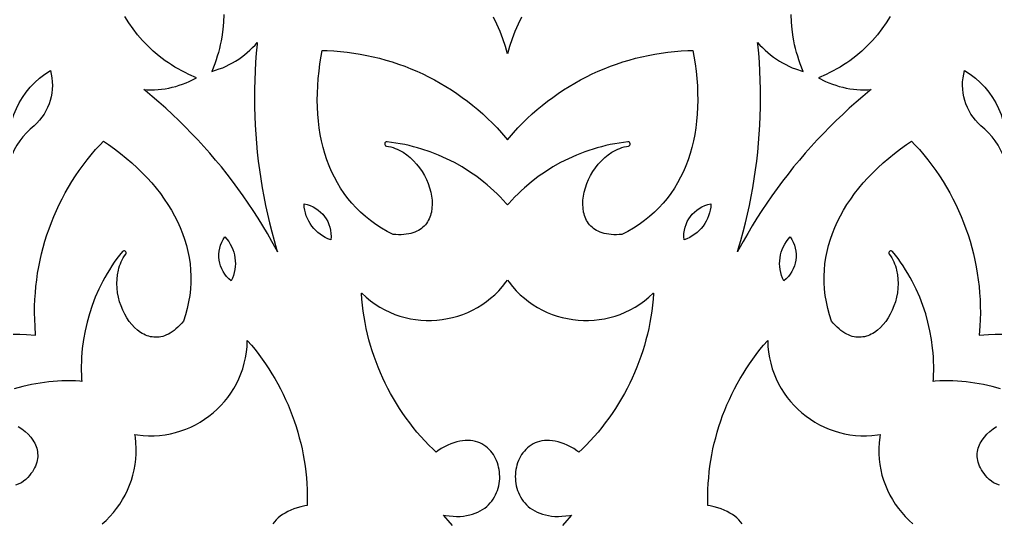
# Model space of a CAD drawing. Extents: x -1917 to -261, y -485 to 605.
# Drawn here: x -1382.7 to -1255.5, y 97.2 to 162.7 of the extents above; entities that cross this region are included whole.
import ezdxf

# ---------------------------------------------------------------- set-up
doc = ezdxf.new("R2010")
doc.units = 0
doc.layers.add('LAYER_1', color=18, linetype='CONTINUOUS')

msp = doc.modelspace()

# ---------------------------------------------------------------- linework, layer by layer
at = {"layer": 'LAYER_1'}
for points in [[(-1356.08, 163.4), (-1356.12, 162.42), (-1356.2, 161.43), (-1356.34, 160.44), (-1356.43, 159.95), (-1356.53, 159.45), (-1356.65, 158.96), (-1356.78, 158.46), (-1356.92, 157.97), (-1357.08, 157.48), (-1357.25, 156.99), (-1357.65, 155.96), (-1356.66, 156.3), (-1356.21, 156.47), (-1355.78, 156.66), (-1355.36, 156.87), (-1354.94, 157.09), (-1354.54, 157.33), (-1354.14, 157.59), (-1353.76, 157.86), (-1353.39, 158.14), (-1353.02, 158.44), (-1352.67, 158.75), (-1352.34, 159.08), (-1352.01, 159.42), (-1351.71, 159.76), (-1351.74, 159.53), (-1351.85, 158.36), (-1351.93, 157.18), (-1352, 156.01), (-1352.05, 154.83), (-1352.08, 153.66), (-1352.09, 152.48), (-1352.08, 151.31), (-1352.04, 150.14), (-1351.99, 148.97), (-1351.92, 147.8), (-1351.83, 146.63), (-1351.72, 145.46), (-1351.59, 144.3), (-1351.44, 143.14), (-1351.26, 141.98), (-1351.07, 140.82), (-1350.86, 139.67), (-1350.63, 138.52), (-1350.38, 137.38), (-1350.12, 136.24), (-1349.83, 135.1), (-1349.52, 133.97), (-1349.19, 132.84), (-1349.08, 132.47), (-1349.26, 132.82), (-1349.82, 133.84), (-1350.4, 134.86), (-1351, 135.87), (-1351.62, 136.87), (-1352.25, 137.85), (-1352.9, 138.83), (-1353.57, 139.79), (-1354.25, 140.74), (-1354.95, 141.68), (-1355.66, 142.61), (-1356.39, 143.53), (-1357.14, 144.43), (-1357.9, 145.32), (-1358.68, 146.2), (-1359.47, 147.06), (-1360.27, 147.91), (-1361.1, 148.75), (-1361.93, 149.58), (-1362.78, 150.39), (-1363.65, 151.18), (-1364.53, 151.97), (-1365.42, 152.73), (-1366.33, 153.49), (-1366.51, 153.63), (-1366.05, 153.6), (-1365.58, 153.59), (-1365.11, 153.6), (-1364.64, 153.63), (-1364.18, 153.67), (-1363.71, 153.73), (-1363.25, 153.81), (-1362.79, 153.91), (-1362.34, 154.03), (-1361.89, 154.17), (-1361.44, 154.32), (-1361, 154.49), (-1360.57, 154.68), (-1359.62, 155.14), (-1360.63, 155.59), (-1361.1, 155.82), (-1361.56, 156.05), (-1362.01, 156.3), (-1362.45, 156.55), (-1362.88, 156.82), (-1363.3, 157.1), (-1363.71, 157.38), (-1364.51, 157.99), (-1365.27, 158.62), (-1365.99, 159.3), (-1366.67, 160), (-1367.31, 160.74), (-1367.9, 161.51), (-1368.46, 162.3), (-1368.97, 163.12)], [(-1317.29, 163.05), (-1317.73, 162.13), (-1318.14, 161.19), (-1318.51, 160.22), (-1318.84, 159.24), (-1319.11, 158.29), (-1319.39, 159.24), (-1319.72, 160.22), (-1320.09, 161.19), (-1320.5, 162.13), (-1320.94, 163.05)], [(-1269.25, 163.12), (-1269.77, 162.3), (-1270.32, 161.51), (-1270.92, 160.74), (-1271.56, 160), (-1272.24, 159.3), (-1272.96, 158.62), (-1273.71, 157.99), (-1274.51, 157.38), (-1274.92, 157.1), (-1275.35, 156.82), (-1275.78, 156.55), (-1276.22, 156.3), (-1276.67, 156.05), (-1277.13, 155.82), (-1277.6, 155.59), (-1278.61, 155.14), (-1277.66, 154.68), (-1277.23, 154.49), (-1276.79, 154.32), (-1276.34, 154.17), (-1275.89, 154.03), (-1275.44, 153.91), (-1274.98, 153.81), (-1274.51, 153.73), (-1274.05, 153.67), (-1273.58, 153.63), (-1273.11, 153.6), (-1272.64, 153.59), (-1272.17, 153.6), (-1271.72, 153.63), (-1271.9, 153.49), (-1272.81, 152.73), (-1273.7, 151.97), (-1274.58, 151.18), (-1275.44, 150.39), (-1276.29, 149.58), (-1277.13, 148.75), (-1277.95, 147.91), (-1278.76, 147.06), (-1279.55, 146.2), (-1280.33, 145.32), (-1281.09, 144.43), (-1281.83, 143.53), (-1282.56, 142.61), (-1283.28, 141.68), (-1283.98, 140.74), (-1284.66, 139.79), (-1285.32, 138.83), (-1285.97, 137.85), (-1286.61, 136.87), (-1287.22, 135.87), (-1287.82, 134.86), (-1288.41, 133.84), (-1288.97, 132.82), (-1289.15, 132.47), (-1289.04, 132.84), (-1288.71, 133.97), (-1288.4, 135.1), (-1288.11, 136.24), (-1287.84, 137.38), (-1287.59, 138.52), (-1287.36, 139.67), (-1287.15, 140.82), (-1286.96, 141.98), (-1286.79, 143.14), (-1286.64, 144.3), (-1286.51, 145.46), (-1286.4, 146.63), (-1286.31, 147.8), (-1286.23, 148.97), (-1286.18, 150.14), (-1286.15, 151.31), (-1286.14, 152.48), (-1286.15, 153.66), (-1286.18, 154.83), (-1286.22, 156.01), (-1286.29, 157.18), (-1286.38, 158.36), (-1286.49, 159.53), (-1286.52, 159.76), (-1286.22, 159.42), (-1285.89, 159.08), (-1285.55, 158.75), (-1285.2, 158.44), (-1284.84, 158.14), (-1284.47, 157.86), (-1284.08, 157.59), (-1283.69, 157.33), (-1283.28, 157.09), (-1282.87, 156.87), (-1282.45, 156.66), (-1282.01, 156.47), (-1281.57, 156.3), (-1280.58, 155.96), (-1280.97, 156.99), (-1281.15, 157.48), (-1281.3, 157.97), (-1281.45, 158.46), (-1281.58, 158.96), (-1281.7, 159.45), (-1281.8, 159.95), (-1281.89, 160.44), (-1282.03, 161.43), (-1282.11, 162.42), (-1282.14, 163.4)], [(-1326.28, 96.81), (-1326.85, 97.49), (-1327.44, 98.15), (-1327.45, 98.16), (-1327.21, 98.12), (-1326.7, 98.06), (-1326.21, 98.02), (-1325.74, 98), (-1325.29, 98.01), (-1324.85, 98.05), (-1324.44, 98.11), (-1324.04, 98.19), (-1323.67, 98.29), (-1323.31, 98.41), (-1322.98, 98.56), (-1322.66, 98.72), (-1322.36, 98.89), (-1322.08, 99.09), (-1321.82, 99.3), (-1321.58, 99.52), (-1321.36, 99.76), (-1321.15, 100.01), (-1320.97, 100.27), (-1320.8, 100.54), (-1320.66, 100.81), (-1320.53, 101.1), (-1320.42, 101.39), (-1320.33, 101.69), (-1320.25, 101.99), (-1320.2, 102.29), (-1320.16, 102.59), (-1320.13, 102.9), (-1320.13, 103.21), (-1320.14, 103.51), (-1320.16, 103.81), (-1320.21, 104.11), (-1320.27, 104.41), (-1320.34, 104.7), (-1320.43, 104.99), (-1320.54, 105.27), (-1320.66, 105.54), (-1320.8, 105.8), (-1320.95, 106.05), (-1321.12, 106.29), (-1321.3, 106.52), (-1321.5, 106.74), (-1321.72, 106.94), (-1321.95, 107.12), (-1322.19, 107.29), (-1322.45, 107.44), (-1322.72, 107.58), (-1323, 107.69), (-1323.3, 107.78), (-1323.61, 107.84), (-1323.93, 107.89), (-1324.26, 107.91), (-1324.61, 107.9), (-1324.97, 107.87), (-1325.33, 107.81), (-1325.71, 107.72), (-1326.09, 107.6), (-1326.49, 107.45), (-1326.9, 107.28), (-1327.31, 107.07), (-1327.74, 106.83), (-1328.17, 106.55), (-1328.42, 106.37), (-1328.82, 106.75), (-1329.37, 107.3), (-1329.9, 107.85), (-1330.41, 108.42), (-1330.91, 109), (-1331.39, 109.59), (-1331.86, 110.19), (-1332.31, 110.8), (-1332.75, 111.42), (-1333.17, 112.05), (-1333.58, 112.7), (-1333.97, 113.35), (-1334.34, 114), (-1334.7, 114.67), (-1335.04, 115.35), (-1335.36, 116.03), (-1335.67, 116.73), (-1335.96, 117.43), (-1336.23, 118.13), (-1336.49, 118.85), (-1336.73, 119.57), (-1336.95, 120.29), (-1337.16, 121.02), (-1337.34, 121.76), (-1337.51, 122.5), (-1337.66, 123.25), (-1337.79, 124), (-1337.91, 124.76), (-1338, 125.52), (-1338.08, 126.29), (-1338.13, 127.05), (-1338.14, 127.11), (-1338.11, 127.08), (-1337.54, 126.56), (-1336.96, 126.09), (-1336.36, 125.66), (-1335.74, 125.26), (-1335.11, 124.91), (-1334.46, 124.6), (-1333.8, 124.33), (-1333.13, 124.1), (-1332.45, 123.91), (-1331.77, 123.76), (-1331.08, 123.65), (-1330.39, 123.57), (-1329.69, 123.54), (-1329, 123.54), (-1328.31, 123.58), (-1327.62, 123.66), (-1326.93, 123.77), (-1326.26, 123.92), (-1325.59, 124.11), (-1324.93, 124.33), (-1324.29, 124.59), (-1323.66, 124.89), (-1323.04, 125.22), (-1322.44, 125.59), (-1321.86, 125.99), (-1321.31, 126.42), (-1320.77, 126.89), (-1320.26, 127.4), (-1319.77, 127.94), (-1319.32, 128.51), (-1319.11, 128.79), (-1318.91, 128.51), (-1318.45, 127.94), (-1317.97, 127.4), (-1317.46, 126.89), (-1316.92, 126.42), (-1316.36, 125.99), (-1315.78, 125.59), (-1315.19, 125.22), (-1314.57, 124.89), (-1313.94, 124.59), (-1313.29, 124.33), (-1312.64, 124.11), (-1311.97, 123.92), (-1311.29, 123.77), (-1310.61, 123.66), (-1309.92, 123.58), (-1309.23, 123.54), (-1308.54, 123.54), (-1307.84, 123.57), (-1307.15, 123.65), (-1306.46, 123.76), (-1305.77, 123.91), (-1305.1, 124.1), (-1304.43, 124.33), (-1303.77, 124.6), (-1303.12, 124.91), (-1302.48, 125.26), (-1301.87, 125.66), (-1301.27, 126.09), (-1300.68, 126.56), (-1300.12, 127.08), (-1300.09, 127.11), (-1300.09, 127.05), (-1300.15, 126.29), (-1300.23, 125.52), (-1300.32, 124.76), (-1300.44, 124), (-1300.57, 123.25), (-1300.72, 122.5), (-1300.89, 121.76), (-1301.07, 121.02), (-1301.28, 120.29), (-1301.5, 119.57), (-1301.74, 118.85), (-1301.99, 118.13), (-1302.27, 117.43), (-1302.56, 116.73), (-1302.86, 116.03), (-1303.19, 115.35), (-1303.53, 114.67), (-1303.89, 114), (-1304.26, 113.35), (-1304.65, 112.7), (-1305.06, 112.05), (-1305.48, 111.42), (-1305.91, 110.8), (-1306.37, 110.19), (-1306.84, 109.59), (-1307.32, 109), (-1307.82, 108.42), (-1308.33, 107.85), (-1308.86, 107.3), (-1309.4, 106.75), (-1309.8, 106.37), (-1310.06, 106.55), (-1310.49, 106.83), (-1310.92, 107.07), (-1311.33, 107.28), (-1311.74, 107.45), (-1312.13, 107.6), (-1312.52, 107.72), (-1312.9, 107.81), (-1313.26, 107.87), (-1313.62, 107.9), (-1313.96, 107.91), (-1314.3, 107.89), (-1314.62, 107.84), (-1314.93, 107.78), (-1315.23, 107.69), (-1315.51, 107.58), (-1315.78, 107.44), (-1316.04, 107.29), (-1316.28, 107.12), (-1316.51, 106.94), (-1316.72, 106.74), (-1316.92, 106.52), (-1317.11, 106.29), (-1317.27, 106.05), (-1317.43, 105.8), (-1317.57, 105.54), (-1317.69, 105.27), (-1317.79, 104.99), (-1317.89, 104.7), (-1317.96, 104.41), (-1318.02, 104.11), (-1318.06, 103.81), (-1318.09, 103.51), (-1318.1, 103.21), (-1318.09, 102.9), (-1318.07, 102.59), (-1318.03, 102.29), (-1317.97, 101.99), (-1317.9, 101.69), (-1317.81, 101.39), (-1317.7, 101.1), (-1317.57, 100.81), (-1317.42, 100.54), (-1317.26, 100.27), (-1317.07, 100.01), (-1316.87, 99.76), (-1316.65, 99.52), (-1316.41, 99.3), (-1316.15, 99.09), (-1315.87, 98.89), (-1315.57, 98.72), (-1315.25, 98.56), (-1314.92, 98.41), (-1314.56, 98.29), (-1314.18, 98.19), (-1313.79, 98.11), (-1313.37, 98.05), (-1312.94, 98.01), (-1312.49, 98), (-1312.02, 98.02), (-1311.53, 98.06), (-1311.01, 98.12), (-1310.78, 98.16), (-1310.79, 98.15), (-1311.37, 97.49), (-1311.94, 96.81)], [(-1371.94, 97.02), (-1371.42, 97.49), (-1370.93, 97.98), (-1370.47, 98.5), (-1370.04, 99.04), (-1369.64, 99.6), (-1369.27, 100.19), (-1368.93, 100.79), (-1368.62, 101.42), (-1368.35, 102.06), (-1368.11, 102.71), (-1367.91, 103.38), (-1367.75, 104.06), (-1367.62, 104.76), (-1367.54, 105.46), (-1367.49, 106.17), (-1367.48, 106.89), (-1367.52, 107.61), (-1367.6, 108.34), (-1367.66, 108.68), (-1367.32, 108.63), (-1366.59, 108.55), (-1365.87, 108.51), (-1365.15, 108.51), (-1364.44, 108.56), (-1363.73, 108.65), (-1363.04, 108.77), (-1362.36, 108.94), (-1361.69, 109.14), (-1361.03, 109.37), (-1360.39, 109.65), (-1359.77, 109.95), (-1359.16, 110.29), (-1358.58, 110.66), (-1358.02, 111.06), (-1357.47, 111.5), (-1356.96, 111.96), (-1356.46, 112.45), (-1356, 112.96), (-1355.56, 113.51), (-1355.15, 114.07), (-1354.78, 114.67), (-1354.43, 115.28), (-1354.12, 115.92), (-1353.85, 116.57), (-1353.61, 117.25), (-1353.41, 117.95), (-1353.25, 118.66), (-1353.13, 119.39), (-1353.05, 120.14), (-1353.02, 120.9), (-1353.02, 120.94), (-1352.98, 120.9), (-1352.48, 120.32), (-1351.99, 119.73), (-1351.52, 119.12), (-1351.07, 118.51), (-1350.63, 117.88), (-1350.21, 117.24), (-1349.8, 116.6), (-1349.41, 115.95), (-1349.04, 115.29), (-1348.68, 114.62), (-1348.34, 113.94), (-1348.02, 113.25), (-1347.71, 112.56), (-1347.42, 111.86), (-1347.15, 111.15), (-1346.89, 110.44), (-1346.66, 109.72), (-1346.44, 108.99), (-1346.24, 108.26), (-1346.05, 107.53), (-1345.88, 106.79), (-1345.74, 106.04), (-1345.61, 105.3), (-1345.49, 104.54), (-1345.4, 103.79), (-1345.32, 103.03), (-1345.27, 102.27), (-1345.23, 101.5), (-1345.21, 100.74), (-1345.21, 99.97), (-1345.22, 99.42), (-1345.53, 99.36), (-1346.03, 99.25), (-1346.5, 99.12), (-1346.94, 98.97), (-1347.35, 98.81), (-1347.74, 98.63), (-1348.09, 98.44), (-1348.42, 98.24), (-1348.72, 98.02), (-1349, 97.8), (-1349.25, 97.56), (-1349.47, 97.31), (-1349.67, 97.05)], [(-1288.56, 97.05), (-1288.76, 97.31), (-1288.98, 97.56), (-1289.23, 97.8), (-1289.5, 98.02), (-1289.8, 98.24), (-1290.13, 98.44), (-1290.49, 98.63), (-1290.87, 98.81), (-1291.28, 98.97), (-1291.73, 99.12), (-1292.2, 99.25), (-1292.7, 99.36), (-1293, 99.42), (-1293.02, 99.97), (-1293.02, 100.74), (-1293, 101.5), (-1292.96, 102.27), (-1292.9, 103.03), (-1292.83, 103.79), (-1292.73, 104.54), (-1292.62, 105.3), (-1292.49, 106.04), (-1292.34, 106.79), (-1292.18, 107.53), (-1291.99, 108.26), (-1291.79, 108.99), (-1291.57, 109.72), (-1291.33, 110.44), (-1291.08, 111.15), (-1290.81, 111.86), (-1290.52, 112.56), (-1290.21, 113.25), (-1289.89, 113.94), (-1289.55, 114.62), (-1289.19, 115.29), (-1288.82, 115.95), (-1288.43, 116.6), (-1288.02, 117.24), (-1287.6, 117.88), (-1287.16, 118.51), (-1286.71, 119.12), (-1286.24, 119.73), (-1285.75, 120.32), (-1285.25, 120.9), (-1285.21, 120.94), (-1285.21, 120.9), (-1285.18, 120.14), (-1285.1, 119.39), (-1284.98, 118.66), (-1284.82, 117.95), (-1284.62, 117.25), (-1284.38, 116.57), (-1284.11, 115.92), (-1283.8, 115.28), (-1283.45, 114.67), (-1283.07, 114.07), (-1282.67, 113.51), (-1282.23, 112.96), (-1281.76, 112.45), (-1281.27, 111.96), (-1280.75, 111.5), (-1280.21, 111.06), (-1279.65, 110.66), (-1279.06, 110.29), (-1278.46, 109.95), (-1277.83, 109.65), (-1277.19, 109.37), (-1276.54, 109.14), (-1275.87, 108.94), (-1275.19, 108.77), (-1274.49, 108.65), (-1273.79, 108.56), (-1273.08, 108.51), (-1272.36, 108.51), (-1271.64, 108.55), (-1270.91, 108.63), (-1270.57, 108.68), (-1270.62, 108.34), (-1270.71, 107.61), (-1270.74, 106.89), (-1270.74, 106.17), (-1270.69, 105.46), (-1270.61, 104.76), (-1270.48, 104.06), (-1270.32, 103.38), (-1270.11, 102.71), (-1269.88, 102.06), (-1269.61, 101.42), (-1269.3, 100.79), (-1268.96, 100.19), (-1268.59, 99.6), (-1268.19, 99.04), (-1267.75, 98.5), (-1267.29, 97.98), (-1266.8, 97.49), (-1266.29, 97.02)], [(-1382.85, 109.73), (-1382.39, 109.42), (-1381.97, 109.08), (-1381.58, 108.72), (-1381.24, 108.34), (-1380.95, 107.94), (-1380.82, 107.74), (-1380.71, 107.53), (-1380.61, 107.32), (-1380.52, 107.11), (-1380.45, 106.89), (-1380.39, 106.67), (-1380.35, 106.44), (-1380.33, 106.22), (-1380.31, 105.99), (-1380.32, 105.76), (-1380.34, 105.53), (-1380.38, 105.29), (-1380.44, 105.05), (-1380.52, 104.81), (-1380.61, 104.57), (-1380.73, 104.33), (-1380.86, 104.08), (-1381.02, 103.83), (-1381.2, 103.58), (-1381.41, 103.33), (-1381.63, 103.08), (-1381.88, 102.83), (-1382.16, 102.58), (-1382.42, 102.36), (-1383.23, 102.09)], [(-1255, 102.09), (-1255.81, 102.36), (-1256.07, 102.58), (-1256.35, 102.83), (-1256.6, 103.08), (-1256.82, 103.33), (-1257.02, 103.58), (-1257.2, 103.83), (-1257.36, 104.08), (-1257.5, 104.33), (-1257.61, 104.57), (-1257.71, 104.81), (-1257.79, 105.05), (-1257.84, 105.29), (-1257.88, 105.53), (-1257.91, 105.76), (-1257.91, 105.99), (-1257.9, 106.22), (-1257.88, 106.44), (-1257.83, 106.67), (-1257.78, 106.89), (-1257.7, 107.11), (-1257.62, 107.32), (-1257.52, 107.53), (-1257.4, 107.74), (-1257.28, 107.94), (-1256.98, 108.34), (-1256.64, 108.72), (-1256.26, 109.08), (-1255.84, 109.42), (-1255.38, 109.73)]]:
    msp.add_lwpolyline(points, dxfattribs=at)
for points in [[(-1294.84, 157.95), (-1294.68, 156.98), (-1294.55, 156.01), (-1294.45, 155.05), (-1294.38, 154.1), (-1294.34, 153.16), (-1294.33, 152.23), (-1294.35, 151.31), (-1294.4, 150.41), (-1294.47, 149.51), (-1294.58, 148.63), (-1294.72, 147.77), (-1294.89, 146.92), (-1295.09, 146.08), (-1295.32, 145.27), (-1295.58, 144.47), (-1295.87, 143.69), (-1296.2, 142.93), (-1296.56, 142.19), (-1296.95, 141.47), (-1297.37, 140.77), (-1297.82, 140.09), (-1298.31, 139.44), (-1298.83, 138.81), (-1299.39, 138.21), (-1299.98, 137.63), (-1300.6, 137.08), (-1301.26, 136.55), (-1301.95, 136.05), (-1302.68, 135.58), (-1303.44, 135.14), (-1304.2, 134.75), (-1304.55, 134.72), (-1304.92, 134.71), (-1305.27, 134.71), (-1305.61, 134.73), (-1305.93, 134.76), (-1306.23, 134.81), (-1306.52, 134.87), (-1306.79, 134.95), (-1307.05, 135.04), (-1307.29, 135.15), (-1307.51, 135.26), (-1307.72, 135.39), (-1307.91, 135.53), (-1308.09, 135.68), (-1308.26, 135.84), (-1308.41, 136), (-1308.55, 136.18), (-1308.68, 136.37), (-1308.8, 136.57), (-1308.9, 136.77), (-1308.99, 136.98), (-1309.07, 137.21), (-1309.14, 137.43), (-1309.19, 137.66), (-1309.27, 138.16), (-1309.3, 138.67), (-1309.28, 139.19), (-1309.22, 139.73), (-1309.11, 140.27), (-1308.97, 140.82), (-1308.78, 141.36), (-1308.55, 141.9), (-1308.29, 142.43), (-1307.98, 142.94), (-1307.65, 143.44), (-1307.28, 143.9), (-1306.88, 144.34), (-1306.45, 144.75), (-1305.99, 145.12), (-1305.51, 145.44), (-1305.26, 145.59), (-1305, 145.72), (-1304.74, 145.85), (-1304.47, 145.96), (-1304.2, 146.05), (-1303.92, 146.14), (-1303.63, 146.2), (-1303.34, 146.26, 0.968464), (-1303.42, 146.8), (-1304, 146.73), (-1304.57, 146.64), (-1305.15, 146.55), (-1305.72, 146.44), (-1306.28, 146.31), (-1306.85, 146.17), (-1307.41, 146.02), (-1307.96, 145.86), (-1308.51, 145.68), (-1309.05, 145.49), (-1310.12, 145.08), (-1311.17, 144.61), (-1312.2, 144.1), (-1313.2, 143.53), (-1314.17, 142.92), (-1315.11, 142.27), (-1316.02, 141.57), (-1316.9, 140.83), (-1317.33, 140.44), (-1317.74, 140.04), (-1318.15, 139.63), (-1318.55, 139.21), (-1318.94, 138.78), (-1319.11, 138.58), (-1319.29, 138.78), (-1319.68, 139.21), (-1320.07, 139.63), (-1320.48, 140.04), (-1320.9, 140.44), (-1321.33, 140.83), (-1321.76, 141.2), (-1322.21, 141.57), (-1323.12, 142.27), (-1324.06, 142.92), (-1325.03, 143.53), (-1326.03, 144.1), (-1327.05, 144.61), (-1328.1, 145.08), (-1329.18, 145.49), (-1330.27, 145.86), (-1330.82, 146.02), (-1331.38, 146.17), (-1331.94, 146.31), (-1332.51, 146.44), (-1333.08, 146.55), (-1333.65, 146.64), (-1334.23, 146.73), (-1334.81, 146.8, 0.968464), (-1334.89, 146.26), (-1334.6, 146.2), (-1334.31, 146.14), (-1334.03, 146.05), (-1333.76, 145.96), (-1333.49, 145.85), (-1333.23, 145.72), (-1332.97, 145.59), (-1332.72, 145.44), (-1332.23, 145.12), (-1331.78, 144.75), (-1331.35, 144.34), (-1330.95, 143.9), (-1330.58, 143.44), (-1330.24, 142.94), (-1329.94, 142.43), (-1329.68, 141.9), (-1329.45, 141.36), (-1329.26, 140.82), (-1329.11, 140.27), (-1329.01, 139.73), (-1328.95, 139.19), (-1328.93, 138.67), (-1328.96, 138.16), (-1329.03, 137.66), (-1329.09, 137.43), (-1329.16, 137.21), (-1329.23, 136.98), (-1329.33, 136.77), (-1329.43, 136.57), (-1329.54, 136.37), (-1329.67, 136.18), (-1329.81, 136), (-1329.97, 135.84), (-1330.13, 135.68), (-1330.31, 135.53), (-1330.51, 135.39), (-1330.72, 135.26), (-1330.94, 135.15), (-1331.18, 135.04), (-1331.43, 134.95), (-1331.71, 134.87), (-1331.99, 134.81), (-1332.3, 134.76), (-1332.62, 134.73), (-1332.95, 134.71), (-1333.31, 134.71), (-1333.68, 134.72), (-1334.02, 134.75), (-1334.78, 135.14), (-1335.55, 135.58), (-1336.27, 136.05), (-1336.97, 136.55), (-1337.63, 137.08), (-1338.25, 137.63), (-1338.84, 138.21), (-1339.39, 138.81), (-1339.92, 139.44), (-1340.4, 140.09), (-1340.86, 140.77), (-1341.28, 141.47), (-1341.67, 142.19), (-1342.03, 142.93), (-1342.35, 143.69), (-1342.65, 144.47), (-1342.91, 145.27), (-1343.14, 146.08), (-1343.34, 146.92), (-1343.51, 147.77), (-1343.65, 148.63), (-1343.75, 149.51), (-1343.83, 150.41), (-1343.88, 151.31), (-1343.9, 152.23), (-1343.89, 153.16), (-1343.84, 154.1), (-1343.77, 155.05), (-1343.67, 156.01), (-1343.55, 156.98), (-1343.39, 157.95), (-1343.25, 158.71), (-1342.6, 158.69), (-1341.73, 158.65), (-1340.87, 158.58), (-1340.01, 158.49), (-1339.15, 158.37), (-1338.3, 158.23), (-1337.45, 158.07), (-1336.61, 157.89), (-1335.78, 157.69), (-1334.95, 157.46), (-1334.13, 157.21), (-1333.32, 156.94), (-1332.51, 156.65), (-1331.72, 156.34), (-1330.93, 156), (-1330.15, 155.65), (-1329.39, 155.27), (-1328.63, 154.88), (-1327.88, 154.46), (-1327.15, 154.03), (-1326.42, 153.57), (-1325.71, 153.1), (-1325.01, 152.6), (-1324.32, 152.09), (-1323.64, 151.56), (-1322.98, 151.01), (-1322.33, 150.44), (-1321.7, 149.85), (-1321.08, 149.24), (-1320.48, 148.62), (-1319.89, 147.97), (-1319.11, 147.07), (-1318.33, 147.97), (-1317.75, 148.62), (-1317.14, 149.24), (-1316.53, 149.85), (-1315.89, 150.44), (-1315.25, 151.01), (-1314.58, 151.56), (-1313.91, 152.09), (-1313.22, 152.6), (-1312.52, 153.1), (-1311.81, 153.57), (-1311.08, 154.03), (-1310.35, 154.46), (-1309.6, 154.88), (-1308.84, 155.27), (-1308.07, 155.65), (-1307.3, 156), (-1306.51, 156.34), (-1305.71, 156.65), (-1304.91, 156.94), (-1304.1, 157.21), (-1303.28, 157.46), (-1302.45, 157.69), (-1301.62, 157.89), (-1300.78, 158.07), (-1299.93, 158.23), (-1299.08, 158.37), (-1298.22, 158.49), (-1297.36, 158.58), (-1296.49, 158.65), (-1295.62, 158.69), (-1294.98, 158.71)], [(-1378.67, 156.12, -0.28687), (-1380.79, 148.91, 0.141794), (-1383.91, 144.52, -0.312542)], [(-1259.56, 156.12, -0.312588), (-1254.32, 144.52, 0.141792), (-1257.44, 148.91, -0.287102)], [(-1345.62, 138.71, -0.400535), (-1342.13, 134.05, -0.313022)], [(-1292.61, 138.71, -0.313022), (-1296.1, 134.05, -0.400535)], [(-1355.93, 134.44, -0.313022), (-1355.11, 128.68, -0.400535)], [(-1282.29, 134.44, -0.400535), (-1283.12, 128.68, -0.313022)]]:
    msp.add_lwpolyline(points, format="xyb", close=True, dxfattribs=at)
for points in [[(-1383.51, 121.75), (-1382.64, 121.73), (-1381.77, 121.7), (-1380.59, 121.61), (-1380.67, 122.8), (-1380.71, 123.67), (-1380.73, 124.54), (-1380.72, 125.4), (-1380.69, 126.27), (-1380.63, 127.13), (-1380.55, 127.98), (-1380.45, 128.84), (-1380.33, 129.69), (-1380.18, 130.53), (-1380.02, 131.37), (-1379.82, 132.21), (-1379.61, 133.04), (-1379.38, 133.86), (-1379.12, 134.67), (-1378.84, 135.48), (-1378.54, 136.28), (-1378.22, 137.07), (-1377.88, 137.86), (-1377.52, 138.63), (-1377.14, 139.4), (-1376.73, 140.15), (-1376.31, 140.9), (-1375.86, 141.63), (-1375.4, 142.36), (-1374.91, 143.07), (-1374.41, 143.77), (-1373.88, 144.45), (-1373.34, 145.13), (-1372.78, 145.79), (-1372.19, 146.43), (-1371.75, 146.9), (-1371.11, 146.47), (-1370.31, 145.89), (-1369.54, 145.3), (-1368.79, 144.69), (-1368.07, 144.07), (-1367.38, 143.43), (-1366.71, 142.78), (-1366.07, 142.12), (-1365.47, 141.45), (-1364.89, 140.76), (-1364.34, 140.06), (-1363.83, 139.35), (-1363.35, 138.63), (-1362.9, 137.9), (-1362.48, 137.16), (-1362.1, 136.41), (-1361.76, 135.65), (-1361.45, 134.88), (-1361.18, 134.11), (-1360.95, 133.32), (-1360.75, 132.53), (-1360.6, 131.73), (-1360.48, 130.92), (-1360.4, 130.11), (-1360.37, 129.29), (-1360.38, 128.46), (-1360.43, 127.63), (-1360.52, 126.79), (-1360.66, 125.95), (-1360.84, 125.1), (-1361.07, 124.25), (-1361.33, 123.44), (-1361.55, 123.18), (-1361.81, 122.9), (-1362.06, 122.65), (-1362.31, 122.43), (-1362.56, 122.23), (-1362.81, 122.05), (-1363.06, 121.89), (-1363.3, 121.75), (-1363.55, 121.64), (-1363.79, 121.54), (-1364.03, 121.46), (-1364.27, 121.41), (-1364.5, 121.37), (-1364.74, 121.34), (-1364.97, 121.34), (-1365.19, 121.35), (-1365.42, 121.38), (-1365.64, 121.42), (-1365.86, 121.47), (-1366.08, 121.55), (-1366.3, 121.63), (-1366.51, 121.73), (-1366.72, 121.85), (-1366.92, 121.97), (-1367.32, 122.27), (-1367.7, 122.61), (-1368.06, 122.99), (-1368.4, 123.41), (-1368.71, 123.87), (-1368.99, 124.36), (-1369.24, 124.88), (-1369.46, 125.42), (-1369.65, 125.98), (-1369.8, 126.56), (-1369.91, 127.14), (-1369.98, 127.74), (-1370, 128.33), (-1369.99, 128.92), (-1369.92, 129.5), (-1369.81, 130.08), (-1369.74, 130.36), (-1369.65, 130.64), (-1369.55, 130.91), (-1369.44, 131.18), (-1369.32, 131.44), (-1369.18, 131.69), (-1369.03, 131.94), (-1368.85, 132.19, 0.968464), (-1369.29, 132.51), (-1369.65, 132.06), (-1370, 131.59), (-1370.34, 131.11), (-1370.66, 130.63), (-1370.98, 130.14), (-1371.28, 129.65), (-1371.57, 129.15), (-1371.84, 128.64), (-1372.1, 128.13), (-1372.36, 127.61), (-1372.82, 126.56), (-1373.23, 125.48), (-1373.59, 124.4), (-1373.9, 123.29), (-1374.16, 122.17), (-1374.36, 121.04), (-1374.51, 119.9), (-1374.6, 118.76), (-1374.63, 118.18), (-1374.64, 117.6), (-1374.64, 117.03), (-1374.63, 116.45), (-1374.6, 115.87), (-1374.58, 115.6), (-1374.84, 115.62), (-1375.42, 115.65), (-1376, 115.67), (-1376.58, 115.67), (-1377.16, 115.65), (-1377.73, 115.63), (-1378.31, 115.59), (-1378.88, 115.53), (-1380.02, 115.38), (-1381.15, 115.18), (-1382.27, 114.92), (-1383.37, 114.62)], [(-1254.86, 114.62), (-1255.96, 114.92), (-1257.08, 115.18), (-1258.21, 115.38), (-1259.35, 115.53), (-1260.49, 115.63), (-1261.07, 115.65), (-1261.65, 115.67), (-1262.22, 115.67), (-1262.8, 115.65), (-1263.38, 115.62), (-1263.65, 115.6), (-1263.63, 115.87), (-1263.6, 116.45), (-1263.58, 117.03), (-1263.58, 117.6), (-1263.6, 118.18), (-1263.62, 118.76), (-1263.66, 119.33), (-1263.72, 119.91), (-1263.87, 121.04), (-1264.07, 122.17), (-1264.33, 123.29), (-1264.63, 124.4), (-1265, 125.48), (-1265.41, 126.56), (-1265.87, 127.61), (-1266.39, 128.64), (-1266.66, 129.15), (-1266.95, 129.65), (-1267.25, 130.14), (-1267.56, 130.63), (-1267.89, 131.11), (-1268.23, 131.59), (-1268.58, 132.06), (-1268.94, 132.51, 0.968464), (-1269.37, 132.19), (-1269.2, 131.94), (-1269.05, 131.69), (-1268.91, 131.44), (-1268.78, 131.18), (-1268.67, 130.91), (-1268.57, 130.64), (-1268.49, 130.36), (-1268.41, 130.08), (-1268.3, 129.5), (-1268.24, 128.92), (-1268.22, 128.33), (-1268.25, 127.74), (-1268.32, 127.14), (-1268.43, 126.56), (-1268.58, 125.98), (-1268.77, 125.42), (-1268.99, 124.88), (-1269.24, 124.36), (-1269.52, 123.87), (-1269.83, 123.41), (-1270.17, 122.99), (-1270.53, 122.61), (-1270.91, 122.27), (-1271.31, 121.97), (-1271.51, 121.85), (-1271.72, 121.73), (-1271.93, 121.63), (-1272.15, 121.55), (-1272.36, 121.47), (-1272.58, 121.42), (-1272.81, 121.38), (-1273.03, 121.35), (-1273.26, 121.34), (-1273.49, 121.34), (-1273.72, 121.37), (-1273.96, 121.41), (-1274.2, 121.46), (-1274.44, 121.54), (-1274.68, 121.64), (-1274.92, 121.75), (-1275.17, 121.89), (-1275.42, 122.05), (-1275.67, 122.23), (-1275.92, 122.43), (-1276.17, 122.65), (-1276.42, 122.9), (-1276.67, 123.18), (-1276.9, 123.44), (-1277.16, 124.25), (-1277.39, 125.1), (-1277.57, 125.95), (-1277.71, 126.79), (-1277.8, 127.63), (-1277.85, 128.46), (-1277.86, 129.29), (-1277.82, 130.11), (-1277.75, 130.92), (-1277.63, 131.73), (-1277.47, 132.53), (-1277.28, 133.32), (-1277.05, 134.11), (-1276.78, 134.88), (-1276.47, 135.65), (-1276.12, 136.41), (-1275.74, 137.16), (-1275.33, 137.9), (-1274.88, 138.63), (-1274.4, 139.35), (-1273.89, 140.06), (-1273.34, 140.76), (-1272.76, 141.45), (-1272.15, 142.12), (-1271.52, 142.78), (-1270.85, 143.43), (-1270.16, 144.07), (-1269.44, 144.69), (-1268.69, 145.3), (-1267.91, 145.89), (-1267.12, 146.47), (-1266.48, 146.9), (-1266.03, 146.43), (-1265.45, 145.79), (-1264.89, 145.13), (-1264.34, 144.45), (-1263.82, 143.77), (-1263.31, 143.07), (-1262.83, 142.36), (-1262.36, 141.63), (-1261.92, 140.9), (-1261.5, 140.15), (-1261.09, 139.4), (-1260.71, 138.63), (-1260.34, 137.86), (-1260, 137.07), (-1259.68, 136.28), (-1259.38, 135.48), (-1259.11, 134.67), (-1258.85, 133.86), (-1258.61, 133.04), (-1258.4, 132.21), (-1258.21, 131.37), (-1258.04, 130.53), (-1257.9, 129.69), (-1257.77, 128.84), (-1257.67, 127.98), (-1257.6, 127.13), (-1257.54, 126.27), (-1257.51, 125.4), (-1257.5, 124.54), (-1257.52, 123.67), (-1257.56, 122.8), (-1257.64, 121.61), (-1256.45, 121.7), (-1255.58, 121.73), (-1254.72, 121.75)]]:
    msp.add_lwpolyline(points, format="xyb", dxfattribs=at)

doc.saveas('drawing.dxf')
